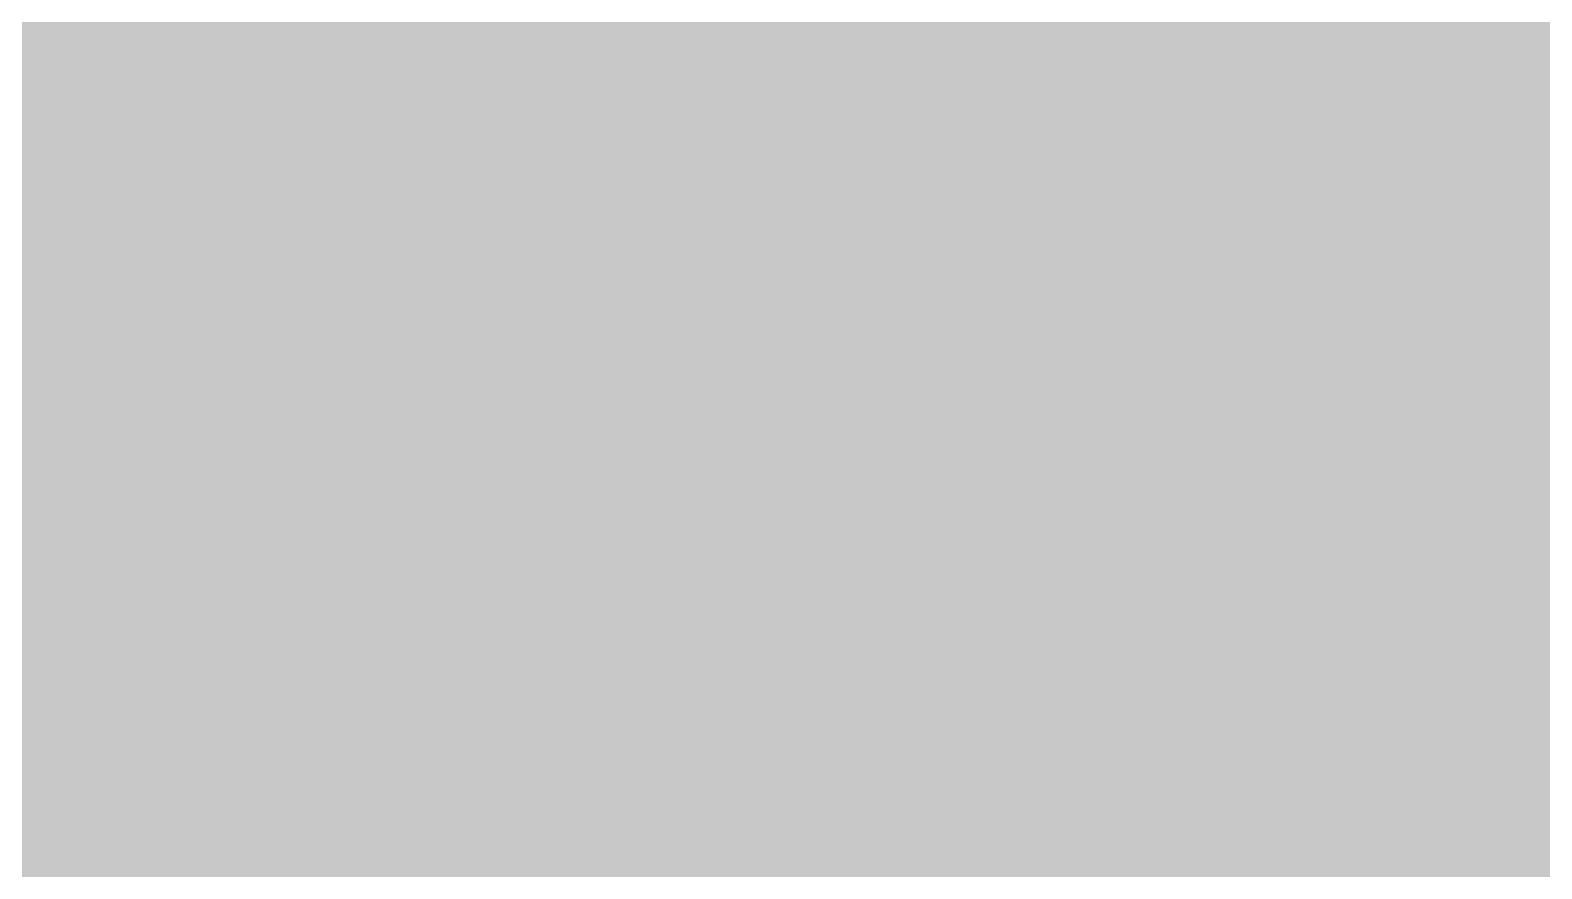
# Model space of a CAD drawing. Header units: millimetres. Extents: x 54605 to 109624, y -2609 to 12445.
# Drawn here: x 94442.228 to 94443.991, y 8618.703 to 8619.681 of the extents above; entities that cross this region are included whole.
import ezdxf

# ---------------------------------------------------------------- set-up
doc = ezdxf.new("R2010")
doc.units = ezdxf.units.MM
doc.layers.add('M-EQPM', color=7, linetype='Continuous', lineweight=9)
doc.layers.add('M-EQPM-1', color=7, linetype='Continuous', lineweight=9, true_color=0xe6e6e6, transparency=0.7)

# ---------------------------------------------------------------- blocks, each defined once
blk = doc.blocks.new('radiator_prado_classic_z_tip_30_po exemplyaru - Classic Z Тип 30-500-V14-Развертка 3_07-3')
at = {"layer": 'M-EQPM-1'}
blk.add_hatch(color=256, dxfattribs=at).paths.add_polyline_path([(-63138.1794, 8570), (-63134.4149, 8573.7646), (-63134.4149, 8605), (-63133.1794, 8605), (-63133.1794, 8605.6815), (-63134.4149, 8605.6815), (-63134.4149, 8607.6634), (-63133.1794, 8607.9229), (-63133.1794, 8615.3407), (-63133.1794, 8615.6254), (-63133.1794, 8617.9289), (-63136.4017, 8617.9289), (-63133.7026, 8620), (-63133.608, 8620.0726), (-63133.1794, 8620.4014), (-63133.1794, 8624.7579), (-63134.7652, 8625), (-63133.1794, 8627.0666), (-63133.1794, 8629.9118), (-63133.1794, 8630.1586), (-63133.1794, 8638.0259), (-63134.4149, 8638.1368), (-63134.4149, 8986.2354), (-63138.1794, 8990), (-63138.1794, 8573.7646)])

msp = doc.modelspace()

# ---------------------------------------------------------------- block references
at = {"layer": 'M-EQPM'}
msp.add_blockref('radiator_prado_classic_z_tip_30_po exemplyaru - Classic Z Тип 30-500-V14-Развертка 3_07-3', (157579.4379, 0), dxfattribs=at)

doc.saveas('drawing.dxf')
